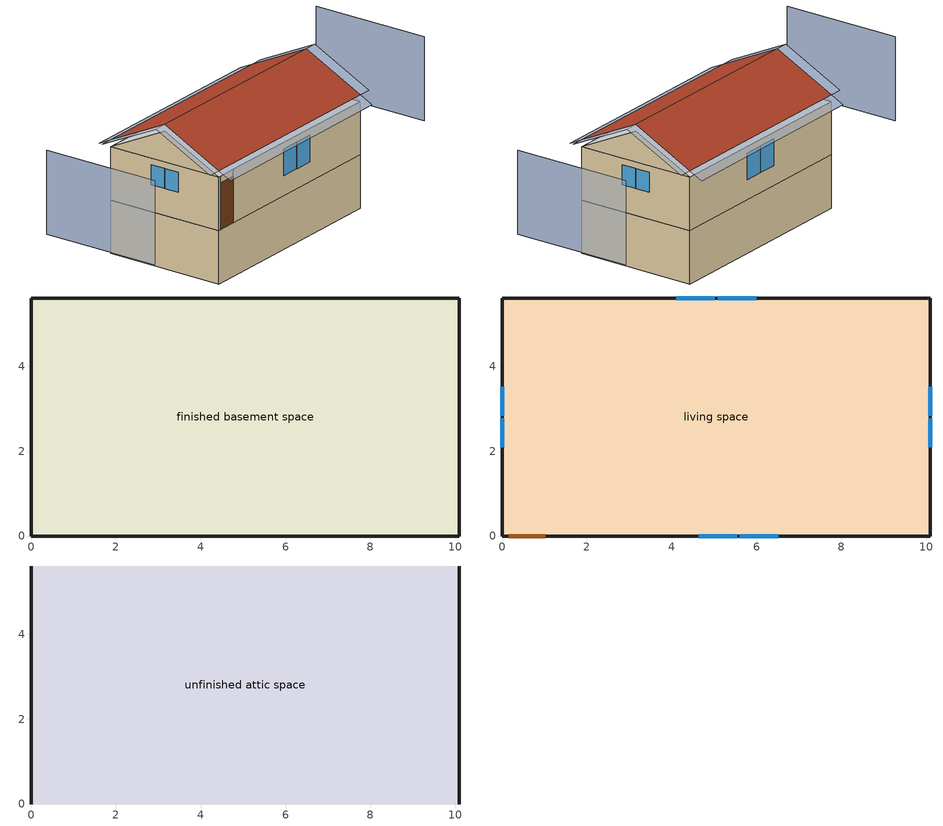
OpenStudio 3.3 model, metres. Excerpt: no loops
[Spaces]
finished basement space
 floor foundation (FloorFndGrndFinB): 0,0 0,5.61 10.1,5.61 10.1,0 z-2.44
 wall foundation (WallFndGrndFinB): 0,5.61 0,0 10.1,0 10.1,5.61 0,5.61 z-2.44:0
living space
 floor to finished basement space (FloorFinUninsFin): 0,0 0,5.61 10.1,5.61 10.1,0 z0
 wall outside (WallExtInsFin): 0,5.61 0,0 0.13,0 1.05,0 10.1,0 10.1,5.61 0,5.61 z0:2.44
 window (WindowConstruction): 4.63,0 5.54,0 / 5.6,0 6.52,0 / 5.99,5.61 5.08,5.61 / 5.02,5.61 4.11,5.61 z0.92:2.13; 0,3.52 0,2.84 / 0,2.78 0,2.1 / 10.1,2.1 10.1,2.78 / 10.1,2.84 10.1,3.52 z1.23:2.13
 door (Door): 0.15,0 1.02,0 z0:2.13
unfinished attic space
 floor to living space (FloorFinInsUnfinAttic): 0,5.61 10.1,5.61 10.1,0 0,0 z2.44
 wall outside (WallExtUninsUnfin): 0,2.81,3.84 0,5.61,2.44 0,0,2.44; 10.1,2.81,3.84 10.1,0,2.44 10.1,5.61,2.44
 roof outside (RoofUnfinInsExt): 10.1,2.81,4.15 0,2.81,4.15 0,0,2.74 10.1,0,2.74; 0,2.81,4.15 10.1,2.81,4.15 10.1,5.61,2.74 0,5.61,2.74
shading: -4.57,5.61 -4.57,0 / 14.67,0 14.67,5.61 z0:3.84; 10.1,2.1 10.1,2.78 / 0,2.78 0,2.1 / 10.1,2.84 10.1,3.52 / 0,3.52 0,2.84 z1.23:2.13; 4.63,0 5.54,0 / 5.02,5.61 4.11,5.61 / 5.6,0 6.52,0 / 5.99,5.61 5.08,5.61 z0.92:2.13; 10.71,0,2.74 10.71,2.81,4.15 10.1,2.81,4.15 10.1,0,2.74; -0.61,2.81,4.15 -0.61,0,2.74 0,0,2.74 0,2.81,4.15; 0,-0.61,2.44 10.1,-0.61,2.44 10.1,0,2.74 0,0,2.74; -0.61,5.61,2.74 -0.61,2.81,4.15 0,2.81,4.15 0,5.61,2.74; 10.71,2.81,4.15 10.71,5.61,2.74 10.1,5.61,2.74 10.1,2.81,4.15; 10.1,6.22,2.44 0,6.22,2.44 0,5.61,2.74 10.1,5.61,2.74
[Building]
Building 1: North Axis {deg}=90; Standards Number of Stories=2; Standards Number of Above Ground Stories=1; Standards Building Type=singlefamilydetached; Standards Number of Living Units=1
[Site]
Denver-Aurora-Buckley AFB: Latitude {deg}=39.72; Longitude {deg}=-104.75; Time Zone {hr}=-7; Elevation {m}=1726; Terrain=Suburbs
[ClimateZones]
Climate Zone Institution Name 1=Building America; Climate Zone Document Year 1=0; Climate Zone Value 1=Cold; Climate Zone Institution Name 2=ASHRAE; Climate Zone Document Name 2=ANSI/ASHRAE Standard 169; Climate Zone Document Year 2=2006; Climate Zone Institution Name 3=CEC; Climate Zone Document Name 3=California Climate Zone Descriptions; Climate Zone Document Year 3=1995
[Site:WaterMainsTemperature]
Calculation Method=Correlation; Annual Average Outdoor Air Temperature {C}=9.35845; Maximum Difference In Monthly Average Outdoor Air Temperatures {deltaC}=27.2474
[Site:GroundTemperature:Deep]
9.35845, 9.35845, 9.35845, 9.35845, 9.35845, 9.35845, 9.35845, 9.35845, 9.35845, 9.35845, 9.35845, 9.35845
[Material] Roughness=Rough
Name | Thickness {m} | Conductivity {W/m-K} | Density {kg/m3} | Specific Heat {J/kg-K} | Thermal Absorptance | Solar Absorptance | Visible Absorptance
Drywall 0.5 in. | 0.0127 | 0.160291 | 801 | 837.4 | 0.9 | 0.5 | 0.1
FloorUATrussandIns | 0.0889 | 0.0555643 | 50.7834 | 1165.1 | 0.9 | 0.5 | 0.9
FloorUAAdditionalCeilingIns | 0.266954 | 0.0531827 | 16.02 | 1046.75
Composition Shingles | 0.009525 | 0.162714 | 1121.4 | 1465.45 | 0.91 | 0.85 | 0.85
RoofSheathing | 0.01905 | 0.115458 | 512.64 | 1214.23 | 0.82 | 0.3 | 0.3
RoofUARoofIns | 0.18415 | 8.02397 | 37.0049 | 1207.88 | 0.91 | 0.85 | 0.91
WallCMU | 0.3048 | 0.692788 | 764.282 | 856.61 | 0.94936 | 0.83592 | 0.83592
WallFurring | 0.0254 | 0.136121 | 72.0382 | 1211.21 | 0.94936 | 0.83592 | 0.83592
Vinyl, Light | 0.009525 | 0.089435 | 177.822 | 1046.75 | 0.9 | 0.3 | 0.3
WallSheathing | 0.0127 | 0.115458 | 512.64 | 1214.23 | 0.82 | 0.3 | 0.3
WallStudAndCavity | 0.0889 | 0.393744 | 83.0341 | 1211.67 | 0.9 | 0.3 | 0.9
WallStudAndCavity 1 | 0.0889 | 0.397942 | 83.0341 | 1211.67 | 0.82 | 0.3 | 0.3
res furniture material finished basement space | 0.1524 | 0.115458 | 640.8 | 1214.23 | 0.9 | 0.6 | 0.1
Concrete 8.0 in. | 0.2032 | 1.803125 | 2242.8 | 837.4 | 0.9
Concrete 4.0 in. | 0.1016 | 1.803125 | 2242.8 | 837.4 | 0.9
FloorFinStudAndAirFloor | 0.1397 | 0.557395 | 67.691 | 1210.98 | 0.9 | 0.5 | 0.9
Wood Floor | 0.015875 | 0.115458 | 544.68 | 1214.23
Floor Covering | 0.0127 | 0.0433444 | 54.468 | 1339.84 | 0.9 | 0.9
DoorMaterial | 0.04445 | 0.0612267 | 512.64 | 1214.23 | 0.82 | 0.3 | 0.3
[Construction]
FloorFinInsUnfinAttic: Drywall 0.5 in., FloorUATrussandIns, FloorUAAdditionalCeilingIns
RoofUnfinInsExt: Composition Shingles, RoofSheathing, RoofUARoofIns
WallExtInsFin: WallCMU, WallFurring, Drywall 0.5 in.
WallExtUninsUnfin: Vinyl, Light, WallSheathing, WallStudAndCavity
WallIntFinUninsFin: WallStudAndCavity 1, Drywall 0.5 in.
res furniture construction finished basement space; res furniture construction living space: res furniture material finished basement space
WallFndGrndFinB: Concrete 8.0 in., Drywall 0.5 in.
FloorFndGrndFinB: Concrete 4.0 in.
FloorFinUninsFin: Drywall 0.5 in., FloorFinStudAndAirFloor, RoofSheathing, Wood Floor, Floor Covering
WindowConstruction: WindowMaterial
Door: DoorMaterial
[WindowMaterial:SimpleGlazingSystem]
WindowMaterial: U-Factor {W/m2-K}=4.76952; Solar Heat Gain Coefficient=0.63
[ThermalZone] Use Ideal Air Loads=No
Name | Thermostat
living zone | living zone temperature setpoint
unfinished attic zone
finished basement zone | finished basement zone temperature setpoint
[Sizing:Zone]
unfinished attic zone: Zone Cooling Design Supply Air Temperature Input Method=SupplyAirTemperature; Zone Cooling Design Supply Air Temperature {C}=14; Zone Cooling Design Supply Air Temperature Difference {deltaC}=11.11; Zone Heating Design Supply Air Temperature Input Method=SupplyAirTemperature; Zone Heating Design Supply Air Temperature {C}=40; Zone Heating Design Supply Air Temperature Difference {deltaC}=11.11; Zone Cooling Design Supply Air Humidity Ratio {kg-H2O/kg-air}=0.0085; Zone Heating Design Supply Air Humidity Ratio {kg-H2O/kg-air}=0.008; Cooling Design Air Flow Method=DesignDay; Heating Design Air Flow Method=DesignDay; Account for Dedicated Outdoor Air System=No; Dedicated Outdoor Air System Control Strategy=NeutralSupplyAir; Dedicated Outdoor Air Low Setpoint Temperature for Design {C}=autosize; Dedicated Outdoor Air High Setpoint Temperature for Design {C}=autosize
[Space]
Name | Space Type | Thermal Zone | Building Unit
living space | Space Type 1 | living zone | unit 1
unfinished attic space | Space Type 2 | unfinished attic zone
finished basement space | Space Type 3 | finished basement zone | unit 1
[SpaceType]
Name | Standards Space Type
Space Type 1 | living
Space Type 2 | unfinished attic
Space Type 3 | finished basement
[BuildingUnit]
unit 1: Building Unit Type=Residential
[External:File]
schedules.csv: File=schedules.csv
[People:Definition] Number of People Calculation Method=People; Number of People {people}=1; Fraction Radiant=0.319734; Sensible Heat Fraction=0.573; Carbon Dioxide Generation Rate {m3/s-W}=0; Enable ASHRAE 55 Comfort Warnings=No; Mean Radiant Temperature Calculation Type=ZoneAveraged
res occupants|living space; res occupants|finished basement space
[People] Number of People Schedule=occupants; Activity Level Schedule=res occupants activity schedule; Multiplier=1
Name | People Definition | Space or SpaceType
res occupants|living space | res occupants|living space | living space
res occupants|finished basement space | res occupants|finished basement space | finished basement space
[InternalMass:Definition] Design Level Calculation Method=SurfaceArea
Name | Construction | Surface Area {m2}
finished basement space Partition; living space Partition | WallIntFinUninsFin | 56.6709
res furniture mass finished basement space | res furniture construction finished basement space | 22.6683
res furniture mass living space | res furniture construction living space | 22.6683
[InternalMass] Multiplier=1
Name | Internal Mass Definition | Space or SpaceType
finished basement space Partition | finished basement space Partition | finished basement space
living space Partition | living space Partition | living space
res furniture mass finished basement space | res furniture mass finished basement space | finished basement space
res furniture mass living space | res furniture mass living space | living space
[Foundation:Kiva]
Foundation Kiva 1: Wall Height Above Grade {m}=0.2032; Wall Depth Below Slab {m}=0.2032
[Foundation:Kiva:Settings]
Soil Conductivity {W/m-K}=1.731; Soil Density {kg/m3}=1842.3; Soil Specific Heat {J/kg-K}=418.7; Ground Solar Absorptivity=0.9; Ground Thermal Absorptivity=0.9; Ground Surface Roughness {m}=0.03; Far-Field Width {m}=40; Deep-Ground Boundary Condition=ZeroFlux; Deep-Ground Depth {m}=40; Minimum Cell Dimension {m}=0.02; Maximum Cell Growth Coefficient=1.5; Simulation Timestep=Hourly
[SurfaceProperty:ExposedFoundationPerimeter]
Surface 12: Exposed Perimeter Calculation Method=TotalExposedPerimeter; Total Exposed Perimeter {m}=31.4218
[WaterUse:Equipment:Definition]
Name | Peak Flow Rate {m3/s} | Target Temperature Schedule
res shower | 5.17772e-05 | fixtures temperature schedule
res sink | 2.22994e-05 | fixtures temperature schedule
res bath | 0.000112091 | fixtures temperature schedule
res shower dist; res sink dist; res bath dist | 0 | fixtures temperature schedule
res cw | 5.02392e-06 | res cw temperature schedule
[WaterUse:Equipment] Space=living space
Name | Water Use Equipment Definition | Flow Rate Fraction Schedule
res shower | res shower | showers
res sink | res sink | sinks
res bath | res bath | baths
res shower dist | res shower dist | showers
res sink dist | res sink dist | sinks
res bath dist | res bath dist | baths
res cw | res cw | clothes_washer
[OtherEquipment:Definition] Design Level Calculation Method=EquipmentLevel
Name | Design Level {W} | Fraction Latent | Fraction Radiant | Fraction Lost
res shower | 1488.86 | 0.487118 | 0 | 0
res sink | 223.887 | 0.311976 | 0 | 0
res bath | 1652.98 | 0 | 0 | 0
res hot water distribution | 2679.14 | 0 | 0 | 0
res cd gas | 3408.62 | 0.05 | 0.06 | 0.85
res range gas | 1908.54 | 0.2 | 0.18 | 0.5
[OtherEquipment] Space or SpaceType=living space
Name | Other Equipment Definition | Schedule | Fuel Type
res shower | res shower | showers
res sink | res sink | sinks
res bath | res bath | baths
res hot water distribution | res hot water distribution | showers
res cd gas | res cd gas | clothes_dryer | NaturalGas
res range gas | res range gas | cooking_range | NaturalGas
[EnergyManagementSystem:Sensor]
Name | Output Variable or Output Meter Index Key | Output Variable or Output Meter
res_shower_vol | res shower | Water Use Equipment Hot Water Volume
res_shower_mixsp | fixtures temperature schedule | Schedule Value
res_nv_pb_s |  | Site Outdoor Air Barometric Pressure
res_af_vw_s |  | Site Wind Speed
res_nv_wt_s |  | Site Outdoor Air Humidity Ratio
res_nv_1_nva_s | res nv_1 avail schedule | Schedule Value
res_nv_1_sp_s | res nv_1 temp schedule | Schedule Value
res_ds_res_fur_gas_asys_fan_rtf_s | res fur gas htg supply fan | Fan Runtime Fraction
res_infil_1_range_sch_s | res mv_1 range exhaust schedule | Schedule Value
res_infil_1_bath_sch_s | res mv_1 bath exhaust schedule | Schedule Value
res_infil_1_dryer_sch_s | clothes_dryer_exhaust | Schedule Value
res_infil_1_wh_sch_s | Always On Discrete | Schedule Value
[EnergyManagementSystem:Program]
res_shower_sag: If res_shower_vol > 0; Set ShowerTime=SystemTimeStep; Else; Set ShowerTime=0; EndIf; If (res_shower_vol > 0) && (res_shower_mixsp > res_shower_tout); Set ShowerSag=SystemTimeStep; Set ShowerE=res_shower_vol*4141170*(res_shower_mixsp-res_shower_tout); Else; Set ShowerSag=0; Set ShowerE=0; EndIf
res_nv_1_program: Set Tdiff = res_af_1_tin_s-res_af_1_tt_s; Set dT = (@Abs Tdiff); Set pt = (@RhFnTdbWPb res_af_1_tt_s res_nv_wt_s res_nv_pb_s); Set NVA = 2730.7018720699707; Set Cs = 8.963020389461627e-05; Set Cw = 0.00012070110544924465; Set MNV = 0.7677011742719979; Set MHR = 0.0115; Set MRH = 0.7; Set temp1 = (res_nv_1_nva_s*NVA); Set SGNV = temp1*((((Cs*dT)+(Cw*(res_af_vw_s^2)))^0.5)/1000); If (res_nv_wt_s<MHR) && (pt<MRH) && (res_af_1_tin_s>res_nv_1_sp_s); Set temp2 = (res_af_1_tin_s-res_nv_1_sp_s); Set NVadj1 = temp2/(res_af_1_tin_s-res_af_1_tt_s); Set NVadj2 = (@Min NVadj1 1); Set NVadj3 = (@Max NVadj2 0); Set NVadj = SGNV*NVadj3; Set res_nv_1_flow_act = (@Min NVadj MNV); Else; Set res_nv_1_flow_act = 0; EndIf
res_infil_1_program: Set p_m = 0.14; Set p_s = 0.22; Set s_m = 270; Set s_s = 370; Set z_m = 9.99744; Set z_s = 2.4384; Set f_t = (((s_m/z_m)^p_m)*((z_s/s_s)^p_s)); Set Tdiff = res_af_1_tin_s-res_af_1_tt_s; Set dT = @Abs Tdiff; Set c = 0.1799; Set Cs = 0.072; Set Cw = 0.1489; Set n = 0.65; Set sft = (f_t*0.86); Set temp1 = ((c*Cw)*((sft*res_af_vw_s)^(2*n)))^2; Set Qn = (((c*Cs*(dT^n))^2)+temp1)^0.5; Set Tdiff = res_af_1_tin_s-res_af_1_tt_s; Set QWHV = res_infil_1_wh_sch_s*0.0; Set Qrange = res_infil_1_range_sch_s*0.0472; Set Qdryer = res_infil_1_dryer_sch_s*0.0472; Set Qbath = res_infil_1_bath_sch_s*0.0472; Set QductsOut = 0; Set QductsIn = 0; Set Qout = Qrange+Qbath+Qdryer+QductsOut; Set Qin = QWHV+QductsIn; Set faneff_wh = 1; Set res_infil_1_house_fan_act = (QWHV*300)/faneff_wh*0; Set faneff_sp = 0.4719474432000001; Set res_infil_1_range_fan_act = (Qrange*300)/faneff_sp; Set res_infil_1_bath_fan_act = (Qbath*300)/faneff_sp; Set Qfan = (@Max Qout Qin); If Qfan > 0; Set Qavg = ((Qout + Qin) / 2.0); If ((@Abs (Qout - Qavg)) / Qavg) <= 0.1; Set phi = 1; Else; Set phi = (Qn / (Qn + Qfan)); EndIf; Set Qinf_adj = phi * Qn; Else; Set Qinf_adj = Qn; EndIf; Set res_infil_1_flow_act = Qfan + Qinf_adj
[EnergyManagementSystem:ProgramCallingManager]
res shower sag: EndOfSystemTimestepAfterHVACReporting; res_shower_sag
res af_1 program calling manager: BeginTimestepBeforePredictor; res_infil_1_program; res_nv_1_program
[EnergyManagementSystem:OutputVariable] Type of Data in Variable=Summed; Update Frequency=SystemTimestep; EMS Program or Subroutine=res_shower_sag
Name | EMS Variable | Units
Unmet Shower Energy|unit 1 | ShowerE | J
Unmet Shower Time|unit 1 | ShowerSag | hr
Shower Draw Time|unit 1 | ShowerTime | hr
[ThermostatSetpoint:DualSetpoint] Heating Setpoint Temperature Schedule=res heating setpoint; Cooling Setpoint Temperature Schedule=res cooling setpoint
finished basement zone temperature setpoint; living zone temperature setpoint
[ElectricEquipment:Definition] Design Level Calculation Method=EquipmentLevel
Name | Design Level {W} | Fraction Latent | Fraction Radiant | Fraction Lost
res ceil fan | 16.8015 | 0 | 0.558 | 0
res refrig | 71.9878 | 0 | 0 | 0
res cw | 544.733 | 0 | 0.48 | 0.2
res cd electric | 256.563 | 0 | 0.6 | 0
res range electric | 183.298 | 0.3 | 0.24 | 0.3
res misc plug loads|living space; res misc plug loads|finished basement space | 183.581 | 0.021 | 0.558 | 0.049
res extra refrig | 64.7385 | 0 | 0 | 0
res infil_1 house fan; res infil_1 range fan; res infil_1 bath fan | 0 | 0 | 0 | 1
[ElectricEquipment]
Name | Electric Equipment Definition | Space or SpaceType | Schedule
res ceil fan | res ceil fan | living space | ceiling_fan
res refrig | res refrig | living space | res refrig schedule
res cw | res cw | living space | clothes_washer_power
res cd electric | res cd electric | living space | clothes_dryer
res range electric | res range electric | living space | cooking_range
res misc plug loads|living space | res misc plug loads|living space | living space | plug_loads
res misc plug loads|finished basement space | res misc plug loads|finished basement space | finished basement space | plug_loads
res extra refrig | res extra refrig | finished basement space | res extra refrig schedule
res infil_1 house fan | res infil_1 house fan | living space | Always On Discrete
res infil_1 range fan | res infil_1 range fan | living space | Always On Discrete
res infil_1 bath fan | res infil_1 bath fan | living space | Always On Discrete
[Lights:Definition] Design Level Calculation Method=LightingLevel; Lighting Level {W}=120.501; Fraction Radiant=0.6; Fraction Visible=0.2; Return Air Fraction=0
res lighting interior living space; res lighting interior finished basement space
[Lights] Schedule=lighting_interior; Fraction Replaceable=1
Name | Lights Definition | Space or SpaceType
res lighting interior living space | res lighting interior living space | living space
res lighting interior finished basement space | res lighting interior finished basement space | finished basement space
[Exterior:Lights:Definition]
res lighting exterior: Design Level {W}=9.84177
[Exterior:Lights]
res lighting exterior: Exterior Lights Definition=res lighting exterior; Schedule=lighting_exterior
[SpaceInfiltration:EffectiveLeakageArea]
res infil|unfinished attic space: Space or SpaceType=unfinished attic space; Schedule=Always On Discrete; Effective Air Leakage Area {cm2}=1887.14; Stack Coefficient=0.000118667; Wind Coefficient=6.24594e-05
[SpaceInfiltration:DesignFlowRate] Space or SpaceType=living space; Schedule=Always On Discrete; Design Flow Rate Calculation Method=Flow/Space; Design Flow Rate {m3/s}=0
res nv_1 flow; res infil_1 flow
[EnergyManagementSystem:Actuator]
Name | Actuated Component | Actuated Component Type | Actuated Component Control Type
res_nv_1_flow_act | res nv_1 flow | Zone Infiltration | Air Exchange Flow Rate
res_infil_1_house_fan_act | res infil_1 house fan | ElectricEquipment | Electricity Rate
res_infil_1_range_fan_act | res infil_1 range fan | ElectricEquipment | Electricity Rate
res_infil_1_bath_fan_act | res infil_1 bath fan | ElectricEquipment | Electricity Rate
res_infil_1_flow_act | res infil_1 flow | Zone Infiltration | Air Exchange Flow Rate
[Schedule:File] External File=schedules.csv; Rows to Skip at Top=1; Number of Hours of Data=8760; Minutes per Item=15
Name | Column Number
occupants | 1
showers | 14
sinks | 15
baths | 13
ceiling_fan | 16
clothes_washer | 9
clothes_washer_power | 10
clothes_dryer | 11
cooking_range | 6
lighting_interior | 2
lighting_exterior | 3
plug_loads | 17
clothes_dryer_exhaust | 12
[Schedule:Constant]
Name | Value
res occupants activity schedule | 112.539
fixtures temperature schedule | 43.3333
Always On Discrete | 1
res cw temperature schedule | 52.666
[Schedule:Ruleset]
Name | Default Day Schedule | Summer Design Day Schedule | Winter Design Day Schedule
res heating setpoint | Schedule Day 6 | res heating setpoint summer design | res heating setpoint winter design
res cooling setpoint | Schedule Day 7 | res cooling setpoint summer design | res cooling setpoint winter design
res refrig schedule | Schedule Day 8 | res refrig schedule summer design | res refrig schedule winter design
res extra refrig schedule | Schedule Day 13 | res extra refrig schedule summer design | res extra refrig schedule winter design
res nv_1 temp schedule | Schedule Day 14
res nv_1 avail schedule | Schedule Day 15
res mv_1 range exhaust schedule | Schedule Day 18 | res mv_1 range exhaust schedule summer design | res mv_1 range exhaust schedule winter design
res mv_1 bath exhaust schedule | Schedule Day 19 | res mv_1 bath exhaust schedule summer design | res mv_1 bath exhaust schedule winter design
[Schedule:Day]
Schedule Day 6; Schedule Day 7; Schedule Day 8; res refrig schedule winter design; Schedule Day 13; res extra refrig schedule winter design; Schedule Day 14; Schedule Day 15; Schedule Day 18; res mv_1 range exhaust schedule winter design; Schedule Day 19; res mv_1 bath exhaust schedule winter design: 24, 0, 0
res heating setpoint weekday1; res heating setpoint weekday2; res heating setpoint weekday3; res heating setpoint weekday4; res heating setpoint weekday5; res heating setpoint weekday6; res heating setpoint weekday7; res heating setpoint weekday8; res heating setpoint weekday9; res heating setpoint weekday10; res heating setpoint weekday11; res heating setpoint weekday12: 7, 0, 18.8889, 9, 0, 21.6667, 17, 0, 18.8889, 22, 0, 21.6667, 24, 0, 18.8889
res heating setpoint weekend1; res heating setpoint weekend2; res heating setpoint weekend3; res heating setpoint weekend4; res heating setpoint weekend5; res heating setpoint weekend6; res heating setpoint weekend7; res heating setpoint weekend8; res heating setpoint weekend9; res heating setpoint weekend10; res heating setpoint weekend11; res heating setpoint weekend12: 7, 0, 18.8889, 22, 0, 21.6667, 24, 0, 18.8889
res heating setpoint winter design; res cooling setpoint winter design: 24, 0, 21.1111
res heating setpoint summer design; res cooling setpoint summer design: 24, 0, 23.8889
res cooling setpoint weekday1; res cooling setpoint weekday2; res cooling setpoint weekday3; res cooling setpoint weekday4; res cooling setpoint weekday5; res cooling setpoint weekday10; res cooling setpoint weekday11; res cooling setpoint weekday12: 7, 0, 21.1111, 9, 0, 21.6667, 17, 0, 21.1111, 22, 0, 21.6667, 24, 0, 21.1111
res cooling setpoint weekend1; res cooling setpoint weekend2; res cooling setpoint weekend3; res cooling setpoint weekend4; res cooling setpoint weekend5; res cooling setpoint weekend10; res cooling setpoint weekend11; res cooling setpoint weekend12: 7, 0, 21.1111, 22, 0, 21.6667, 24, 0, 21.1111
res cooling setpoint weekday6; res cooling setpoint weekday7; res cooling setpoint weekday8; res cooling setpoint weekday9: 1, 0, 21.1111, 2, 0, 21.1111, 3, 0, 21.1111, 4, 0, 21.1111, 5, 0, 21.1111, 6, 0, 21.1111, 7, 0, 21.1111, 8, 0, 21.6667, 9, 0, 21.6667, 10, 0, 21.1111, 11, 0, 21.1111, 12, 0, 21.1111, 13, 0, 21.1111, 14, 0, 21.1111, 15, 0, 21.1111, 16, 0, 21.1111, 17, 0, 21.1111, 18, 0, 21.6667, 19, 0, 21.6667, 20, 0, 21.6667, 21, 0, 21.6667, 22, 0, 21.6667, 23, 0, 21.1111, 24, 0, 21.1111
res cooling setpoint weekend6; res cooling setpoint weekend7; res cooling setpoint weekend8; res cooling setpoint weekend9: 1, 0, 21.1111, 2, 0, 21.1111, 3, 0, 21.1111, 4, 0, 21.1111, 5, 0, 21.1111, 6, 0, 21.1111, 7, 0, 21.1111, 8, 0, 21.6667, 9, 0, 21.6667, 10, 0, 21.6667, 11, 0, 21.6667, 12, 0, 21.6667, 13, 0, 21.6667, 14, 0, 21.6667, 15, 0, 21.6667, 16, 0, 21.6667, 17, 0, 21.6667, 18, 0, 21.6667, 19, 0, 21.6667, 20, 0, 21.6667, 21, 0, 21.6667, 22, 0, 21.6667, 23, 0, 21.1111, 24, 0, 21.1111
res refrig schedule allday1; res refrig schedule allday12: 1, 0, 0.610949, 2, 0, 0.595675, 3, 0, 0.580401, 4, 0, 0.565128, 6, 0, 0.549854, 7, 0, 0.580401, 8, 0, 0.610949, 10, 0, 0.626223, 12, 0, 0.610949, 15, 0, 0.641496, 16, 0, 0.626223, 17, 0, 0.672044, 18, 0, 0.733139, 19, 0, 0.763686, 20, 0, 0.733139, 21, 0, 0.717865, 22, 0, 0.702591, 23, 0, 0.672044, 24, 0, 0.626223
res refrig schedule allday2: 1, 0, 0.609489, 2, 0, 0.594252, 3, 0, 0.579015, 4, 0, 0.563777, 6, 0, 0.54854, 7, 0, 0.579015, 8, 0, 0.609489, 10, 0, 0.624726, 12, 0, 0.609489, 15, 0, 0.639964, 16, 0, 0.624726, 17, 0, 0.670438, 18, 0, 0.731387, 19, 0, 0.761861, 20, 0, 0.731387, 21, 0, 0.71615, 22, 0, 0.700912, 23, 0, 0.670438, 24, 0, 0.624726
res refrig schedule allday3; res refrig schedule allday4; res refrig schedule allday5: 1, 0, 0.791241, 2, 0, 0.77146, 3, 0, 0.751679, 4, 0, 0.731898, 6, 0, 0.712117, 7, 0, 0.751679, 8, 0, 0.791241, 10, 0, 0.811022, 12, 0, 0.791241, 15, 0, 0.830803, 16, 0, 0.811022, 17, 0, 0.870365, 18, 0, 0.949489, 19, 0, 0.989051, 20, 0, 0.949489, 21, 0, 0.929708, 22, 0, 0.909927, 23, 0, 0.870365, 24, 0, 0.811022
res refrig schedule allday6; res refrig schedule allday7; res refrig schedule allday8; res refrig schedule allday9: 1, 0, 0.8, 2, 0, 0.78, 3, 0, 0.76, 4, 0, 0.74, 6, 0, 0.72, 7, 0, 0.76, 8, 0, 0.8, 10, 0, 0.82, 12, 0, 0.8, 15, 0, 0.84, 16, 0, 0.82, 17, 0, 0.88, 18, 0, 0.96, 19, 0, 1, 20, 0, 0.96, 21, 0, 0.94, 22, 0, 0.92, 23, 0, 0.88, 24, 0, 0.82
res refrig schedule allday10: 1, 0, 0.679562, 2, 0, 0.662573, 3, 0, 0.645584, 4, 0, 0.628595, 6, 0, 0.611606, 7, 0, 0.645584, 8, 0, 0.679562, 10, 0, 0.696551, 12, 0, 0.679562, 15, 0, 0.71354, 16, 0, 0.696551, 17, 0, 0.747518, 18, 0, 0.815474, 19, 0, 0.849453, 20, 0, 0.815474, 21, 0, 0.798485, 22, 0, 0.781496, 23, 0, 0.747518, 24, 0, 0.696551
res refrig schedule allday11: 1, 0, 0.675182, 2, 0, 0.658303, 3, 0, 0.641423, 4, 0, 0.624544, 6, 0, 0.607664, 7, 0, 0.641423, 8, 0, 0.675182, 10, 0, 0.692062, 12, 0, 0.675182, 15, 0, 0.708942, 16, 0, 0.692062, 17, 0, 0.742701, 18, 0, 0.810219, 19, 0, 0.843978, 20, 0, 0.810219, 21, 0, 0.793339, 22, 0, 0.77646, 23, 0, 0.742701, 24, 0, 0.692062
res refrig schedule summer design; res extra refrig schedule summer design; res mv_1 range exhaust schedule summer design; res mv_1 bath exhaust schedule summer design: 24, 0, 1
res extra refrig schedule allday1: 1, 0, 0.610949, 2, 0, 0.595675, 3, 0, 0.580401, 4, 0, 0.565128, 6, 0, 0.549854, 7, 0, 0.580401, 8, 0, 0.610949, 10, 0, 0.626223, 12, 0, 0.610949, 15, 0, 0.641496, 16, 0, 0.626223, 17, 0, 0.672044, 18, 0, 0.733139, 19, 0, 0.763686, 20, 0, 0.733139, 21, 0, 0.717865, 22, 0, 0.702591, 23, 0, 0.672044, 24, 0, 0.702591
res extra refrig schedule allday2: 1, 0, 0.609489, 2, 0, 0.594252, 3, 0, 0.579015, 4, 0, 0.563777, 6, 0, 0.54854, 7, 0, 0.579015, 8, 0, 0.609489, 10, 0, 0.624726, 12, 0, 0.609489, 15, 0, 0.639964, 16, 0, 0.624726, 17, 0, 0.670438, 18, 0, 0.731387, 19, 0, 0.761861, 20, 0, 0.731387, 21, 0, 0.71615, 22, 0, 0.700912, 23, 0, 0.670438, 24, 0, 0.700912
res extra refrig schedule allday3; res extra refrig schedule allday4; res extra refrig schedule allday5: 1, 0, 0.791241, 2, 0, 0.77146, 3, 0, 0.751679, 4, 0, 0.731898, 6, 0, 0.712117, 7, 0, 0.751679, 8, 0, 0.791241, 10, 0, 0.811022, 12, 0, 0.791241, 15, 0, 0.830803, 16, 0, 0.811022, 17, 0, 0.870365, 18, 0, 0.949489, 19, 0, 0.989051, 20, 0, 0.949489, 21, 0, 0.929708, 22, 0, 0.909927, 23, 0, 0.870365, 24, 0, 0.909927
res extra refrig schedule allday6; res extra refrig schedule allday7; res extra refrig schedule allday8; res extra refrig schedule allday9: 1, 0, 0.8, 2, 0, 0.78, 3, 0, 0.76, 4, 0, 0.74, 6, 0, 0.72, 7, 0, 0.76, 8, 0, 0.8, 10, 0, 0.82, 12, 0, 0.8, 15, 0, 0.84, 16, 0, 0.82, 17, 0, 0.88, 18, 0, 0.96, 19, 0, 1, 20, 0, 0.96, 21, 0, 0.94, 22, 0, 0.92, 23, 0, 0.88, 24, 0, 0.92
res extra refrig schedule allday10: 1, 0, 0.679562, 2, 0, 0.662573, 3, 0, 0.645584, 4, 0, 0.628595, 6, 0, 0.611606, 7, 0, 0.645584, 8, 0, 0.679562, 10, 0, 0.696551, 12, 0, 0.679562, 15, 0, 0.71354, 16, 0, 0.696551, 17, 0, 0.747518, 18, 0, 0.815474, 19, 0, 0.849453, 20, 0, 0.815474, 21, 0, 0.798485, 22, 0, 0.781496, 23, 0, 0.747518, 24, 0, 0.781496
res extra refrig schedule allday11: 1, 0, 0.675182, 2, 0, 0.658303, 3, 0, 0.641423, 4, 0, 0.624544, 6, 0, 0.607664, 7, 0, 0.641423, 8, 0, 0.675182, 10, 0, 0.692062, 12, 0, 0.675182, 15, 0, 0.708942, 16, 0, 0.692062, 17, 0, 0.742701, 18, 0, 0.810219, 19, 0, 0.843978, 20, 0, 0.810219, 21, 0, 0.793339, 22, 0, 0.77646, 23, 0, 0.742701, 24, 0, 0.77646
res extra refrig schedule allday12: 1, 0, 0.614599, 2, 0, 0.599234, 3, 0, 0.583869, 4, 0, 0.568504, 6, 0, 0.553139, 7, 0, 0.583869, 8, 0, 0.614599, 10, 0, 0.629964, 12, 0, 0.614599, 15, 0, 0.645328, 16, 0, 0.629964, 17, 0, 0.676058, 18, 0, 0.737518, 19, 0, 0.768248, 20, 0, 0.737518, 21, 0, 0.722153, 22, 0, 0.706788, 23, 0, 0.676058, 24, 0, 0.706788
res nv_1 temp schedule weekday1; res nv_1 temp schedule weekday2; res nv_1 temp schedule weekday3; res nv_1 temp schedule weekday4; res nv_1 temp schedule weekday10; res nv_1 temp schedule weekday11; res nv_1 temp schedule weekday12: 7, 0, 20.5556, 9, 0, 21.1111, 17, 0, 20.5556, 22, 0, 21.1111, 24, 0, 20.5556
res nv_1 temp schedule weekend1; res nv_1 temp schedule weekend2; res nv_1 temp schedule weekend3; res nv_1 temp schedule weekend4; res nv_1 temp schedule weekend10; res nv_1 temp schedule weekend11; res nv_1 temp schedule weekend12: 7, 0, 20.5556, 22, 0, 21.1111, 24, 0, 20.5556
res nv_1 temp schedule allday5; res nv_1 temp schedule allday6; res nv_1 temp schedule allday9: 24, 0, 22.2222
res nv_1 temp schedule weekday7; res nv_1 temp schedule weekday8: 7, 0, 19.4444, 9, 0, 22.2222, 17, 0, 19.4444, 22, 0, 22.2222, 24, 0, 19.4444
res nv_1 temp schedule weekend7; res nv_1 temp schedule weekend8: 7, 0, 19.4444, 22, 0, 22.2222, 24, 0, 19.4444
res nv_1 availability schedule allday1 on; res nv_1 availability schedule allday1 on 1; res nv_1 availability schedule allday1 on 2; res nv_1 availability schedule allday1 on 3; res nv_1 availability schedule allday1 on 4; res nv_1 availability schedule allday1 on 5; res nv_1 availability schedule allday1 on 6; res nv_1 availability schedule allday1 on 7; res nv_1 availability schedule allday1 on 8; res nv_1 availability schedule allday1 on 9; res nv_1 availability schedule allday1 on 10; res nv_1 availability schedule allday1 on 11: 1, 0, 1, 2, 0, 1, 3, 0, 1, 4, 0, 1, 5, 0, 1, 6, 0, 1, 7, 0, 1, 8, 0, 1, 9, 0, 1, 10, 0, 1, 11, 0, 1, 12, 0, 1, 13, 0, 1, 14, 0, 1, 15, 0, 1, 16, 0, 1, 17, 0, 1, 18, 0, 1, 19, 0, 1, 20, 0, 1, 21, 0, 1, 22, 0, 1, 23, 0, 1, 24, 0, 1
res mv_1 range exhaust schedule allday1; res mv_1 range exhaust schedule allday2; res mv_1 range exhaust schedule allday3; res mv_1 range exhaust schedule allday4; res mv_1 range exhaust schedule allday5; res mv_1 range exhaust schedule allday6; res mv_1 range exhaust schedule allday7; res mv_1 range exhaust schedule allday8; res mv_1 range exhaust schedule allday9; res mv_1 range exhaust schedule allday10; res mv_1 range exhaust schedule allday11; res mv_1 range exhaust schedule allday12: 16, 0, 0, 17, 0, 1, 24, 0, 0
res mv_1 bath exhaust schedule allday1; res mv_1 bath exhaust schedule allday2; res mv_1 bath exhaust schedule allday3; res mv_1 bath exhaust schedule allday4; res mv_1 bath exhaust schedule allday5; res mv_1 bath exhaust schedule allday6; res mv_1 bath exhaust schedule allday7; res mv_1 bath exhaust schedule allday8; res mv_1 bath exhaust schedule allday9; res mv_1 bath exhaust schedule allday10; res mv_1 bath exhaust schedule allday11; res mv_1 bath exhaust schedule allday12: 20, 0, 0, 21, 0, 1, 24, 0, 0
[Schedule:Rule] Date Specification Type=DateRange; Start Day=1
Name | Schedule Ruleset | Rule Order | Day Schedule | Apply Monday | Apply Tuesday | Apply Wednesday | Apply Thursday | Apply Friday | Start Month | End Month | End Day | Apply Sunday | Apply Saturday
res heating setpoint weekday rule1 | res heating setpoint | 23 | res heating setpoint weekday1 | Yes | Yes | Yes | Yes | Yes | 1 | 1 | 31
res heating setpoint weekend rule1 | res heating setpoint | 22 | res heating setpoint weekend1 |  |  |  |  |  | 1 | 1 | 31 | Yes | Yes
res heating setpoint weekday rule2 | res heating setpoint | 21 | res heating setpoint weekday2 | Yes | Yes | Yes | Yes | Yes | 2 | 2 | 28
res heating setpoint weekend rule2 | res heating setpoint | 20 | res heating setpoint weekend2 |  |  |  |  |  | 2 | 2 | 28 | Yes | Yes
res heating setpoint weekday rule3 | res heating setpoint | 19 | res heating setpoint weekday3 | Yes | Yes | Yes | Yes | Yes | 3 | 3 | 31
res heating setpoint weekend rule3 | res heating setpoint | 18 | res heating setpoint weekend3 |  |  |  |  |  | 3 | 3 | 31 | Yes | Yes
res heating setpoint weekday rule4 | res heating setpoint | 17 | res heating setpoint weekday4 | Yes | Yes | Yes | Yes | Yes | 4 | 4 | 30
res heating setpoint weekend rule4 | res heating setpoint | 16 | res heating setpoint weekend4 |  |  |  |  |  | 4 | 4 | 30 | Yes | Yes
res heating setpoint weekday rule5 | res heating setpoint | 15 | res heating setpoint weekday5 | Yes | Yes | Yes | Yes | Yes | 5 | 5 | 31
res heating setpoint weekend rule5 | res heating setpoint | 14 | res heating setpoint weekend5 |  |  |  |  |  | 5 | 5 | 31 | Yes | Yes
res heating setpoint weekday rule6 | res heating setpoint | 13 | res heating setpoint weekday6 | Yes | Yes | Yes | Yes | Yes | 6 | 6 | 30
res heating setpoint weekend rule6 | res heating setpoint | 12 | res heating setpoint weekend6 |  |  |  |  |  | 6 | 6 | 30 | Yes | Yes
res heating setpoint weekday rule7 | res heating setpoint | 11 | res heating setpoint weekday7 | Yes | Yes | Yes | Yes | Yes | 7 | 7 | 31
res heating setpoint weekend rule7 | res heating setpoint | 10 | res heating setpoint weekend7 |  |  |  |  |  | 7 | 7 | 31 | Yes | Yes
res heating setpoint weekday rule8 | res heating setpoint | 9 | res heating setpoint weekday8 | Yes | Yes | Yes | Yes | Yes | 8 | 8 | 31
res heating setpoint weekend rule8 | res heating setpoint | 8 | res heating setpoint weekend8 |  |  |  |  |  | 8 | 8 | 31 | Yes | Yes
res heating setpoint weekday rule9 | res heating setpoint | 7 | res heating setpoint weekday9 | Yes | Yes | Yes | Yes | Yes | 9 | 9 | 30
res heating setpoint weekend rule9 | res heating setpoint | 6 | res heating setpoint weekend9 |  |  |  |  |  | 9 | 9 | 30 | Yes | Yes
res heating setpoint weekday rule10 | res heating setpoint | 5 | res heating setpoint weekday10 | Yes | Yes | Yes | Yes | Yes | 10 | 10 | 31
res heating setpoint weekend rule10 | res heating setpoint | 4 | res heating setpoint weekend10 |  |  |  |  |  | 10 | 10 | 31 | Yes | Yes
res heating setpoint weekday rule11 | res heating setpoint | 3 | res heating setpoint weekday11 | Yes | Yes | Yes | Yes | Yes | 11 | 11 | 30
res heating setpoint weekend rule11 | res heating setpoint | 2 | res heating setpoint weekend11 |  |  |  |  |  | 11 | 11 | 30 | Yes | Yes
res heating setpoint weekday rule12 | res heating setpoint | 1 | res heating setpoint weekday12 | Yes | Yes | Yes | Yes | Yes | 12 | 12 | 31
res heating setpoint weekend rule12 | res heating setpoint | 0 | res heating setpoint weekend12 |  |  |  |  |  | 12 | 12 | 31 | Yes | Yes
res cooling setpoint weekday rule1 | res cooling setpoint | 23 | res cooling setpoint weekday1 | Yes | Yes | Yes | Yes | Yes | 1 | 1 | 31
res cooling setpoint weekend rule1 | res cooling setpoint | 22 | res cooling setpoint weekend1 |  |  |  |  |  | 1 | 1 | 31 | Yes | Yes
res cooling setpoint weekday rule2 | res cooling setpoint | 21 | res cooling setpoint weekday2 | Yes | Yes | Yes | Yes | Yes | 2 | 2 | 28
res cooling setpoint weekend rule2 | res cooling setpoint | 20 | res cooling setpoint weekend2 |  |  |  |  |  | 2 | 2 | 28 | Yes | Yes
res cooling setpoint weekday rule3 | res cooling setpoint | 19 | res cooling setpoint weekday3 | Yes | Yes | Yes | Yes | Yes | 3 | 3 | 31
res cooling setpoint weekend rule3 | res cooling setpoint | 18 | res cooling setpoint weekend3 |  |  |  |  |  | 3 | 3 | 31 | Yes | Yes
res cooling setpoint weekday rule4 | res cooling setpoint | 17 | res cooling setpoint weekday4 | Yes | Yes | Yes | Yes | Yes | 4 | 4 | 30
res cooling setpoint weekend rule4 | res cooling setpoint | 16 | res cooling setpoint weekend4 |  |  |  |  |  | 4 | 4 | 30 | Yes | Yes
res cooling setpoint weekday rule5 | res cooling setpoint | 15 | res cooling setpoint weekday5 | Yes | Yes | Yes | Yes | Yes | 5 | 5 | 31
res cooling setpoint weekend rule5 | res cooling setpoint | 14 | res cooling setpoint weekend5 |  |  |  |  |  | 5 | 5 | 31 | Yes | Yes
res cooling setpoint weekday rule6 | res cooling setpoint | 13 | res cooling setpoint weekday6 | Yes | Yes | Yes | Yes | Yes | 6 | 6 | 30
res cooling setpoint weekend rule6 | res cooling setpoint | 12 | res cooling setpoint weekend6 |  |  |  |  |  | 6 | 6 | 30 | Yes | Yes
res cooling setpoint weekday rule7 | res cooling setpoint | 11 | res cooling setpoint weekday7 | Yes | Yes | Yes | Yes | Yes | 7 | 7 | 31
res cooling setpoint weekend rule7 | res cooling setpoint | 10 | res cooling setpoint weekend7 |  |  |  |  |  | 7 | 7 | 31 | Yes | Yes
res cooling setpoint weekday rule8 | res cooling setpoint | 9 | res cooling setpoint weekday8 | Yes | Yes | Yes | Yes | Yes | 8 | 8 | 31
res cooling setpoint weekend rule8 | res cooling setpoint | 8 | res cooling setpoint weekend8 |  |  |  |  |  | 8 | 8 | 31 | Yes | Yes
res cooling setpoint weekday rule9 | res cooling setpoint | 7 | res cooling setpoint weekday9 | Yes | Yes | Yes | Yes | Yes | 9 | 9 | 30
res cooling setpoint weekend rule9 | res cooling setpoint | 6 | res cooling setpoint weekend9 |  |  |  |  |  | 9 | 9 | 30 | Yes | Yes
res cooling setpoint weekday rule10 | res cooling setpoint | 5 | res cooling setpoint weekday10 | Yes | Yes | Yes | Yes | Yes | 10 | 10 | 31
res cooling setpoint weekend rule10 | res cooling setpoint | 4 | res cooling setpoint weekend10 |  |  |  |  |  | 10 | 10 | 31 | Yes | Yes
res cooling setpoint weekday rule11 | res cooling setpoint | 3 | res cooling setpoint weekday11 | Yes | Yes | Yes | Yes | Yes | 11 | 11 | 30
res cooling setpoint weekend rule11 | res cooling setpoint | 2 | res cooling setpoint weekend11 |  |  |  |  |  | 11 | 11 | 30 | Yes | Yes
res cooling setpoint weekday rule12 | res cooling setpoint | 1 | res cooling setpoint weekday12 | Yes | Yes | Yes | Yes | Yes | 12 | 12 | 31
res cooling setpoint weekend rule12 | res cooling setpoint | 0 | res cooling setpoint weekend12 |  |  |  |  |  | 12 | 12 | 31 | Yes | Yes
res refrig schedule allday rule1 | res refrig schedule | 11 | res refrig schedule allday1 | Yes | Yes | Yes | Yes | Yes | 1 | 1 | 31 | Yes | Yes
res refrig schedule allday rule2 | res refrig schedule | 10 | res refrig schedule allday2 | Yes | Yes | Yes | Yes | Yes | 2 | 2 | 28 | Yes | Yes
res refrig schedule allday rule3 | res refrig schedule | 9 | res refrig schedule allday3 | Yes | Yes | Yes | Yes | Yes | 3 | 3 | 31 | Yes | Yes
res refrig schedule allday rule4 | res refrig schedule | 8 | res refrig schedule allday4 | Yes | Yes | Yes | Yes | Yes | 4 | 4 | 30 | Yes | Yes
res refrig schedule allday rule5 | res refrig schedule | 7 | res refrig schedule allday5 | Yes | Yes | Yes | Yes | Yes | 5 | 5 | 31 | Yes | Yes
res refrig schedule allday rule6 | res refrig schedule | 6 | res refrig schedule allday6 | Yes | Yes | Yes | Yes | Yes | 6 | 6 | 30 | Yes | Yes
res refrig schedule allday rule7 | res refrig schedule | 5 | res refrig schedule allday7 | Yes | Yes | Yes | Yes | Yes | 7 | 7 | 31 | Yes | Yes
res refrig schedule allday rule8 | res refrig schedule | 4 | res refrig schedule allday8 | Yes | Yes | Yes | Yes | Yes | 8 | 8 | 31 | Yes | Yes
res refrig schedule allday rule9 | res refrig schedule | 3 | res refrig schedule allday9 | Yes | Yes | Yes | Yes | Yes | 9 | 9 | 30 | Yes | Yes
res refrig schedule allday rule10 | res refrig schedule | 2 | res refrig schedule allday10 | Yes | Yes | Yes | Yes | Yes | 10 | 10 | 31 | Yes | Yes
res refrig schedule allday rule11 | res refrig schedule | 1 | res refrig schedule allday11 | Yes | Yes | Yes | Yes | Yes | 11 | 11 | 30 | Yes | Yes
res refrig schedule allday rule12 | res refrig schedule | 0 | res refrig schedule allday12 | Yes | Yes | Yes | Yes | Yes | 12 | 12 | 31 | Yes | Yes
res extra refrig schedule allday rule1 | res extra refrig schedule | 11 | res extra refrig schedule allday1 | Yes | Yes | Yes | Yes | Yes | 1 | 1 | 31 | Yes | Yes
res extra refrig schedule allday rule2 | res extra refrig schedule | 10 | res extra refrig schedule allday2 | Yes | Yes | Yes | Yes | Yes | 2 | 2 | 28 | Yes | Yes
res extra refrig schedule allday rule3 | res extra refrig schedule | 9 | res extra refrig schedule allday3 | Yes | Yes | Yes | Yes | Yes | 3 | 3 | 31 | Yes | Yes
res extra refrig schedule allday rule4 | res extra refrig schedule | 8 | res extra refrig schedule allday4 | Yes | Yes | Yes | Yes | Yes | 4 | 4 | 30 | Yes | Yes
res extra refrig schedule allday rule5 | res extra refrig schedule | 7 | res extra refrig schedule allday5 | Yes | Yes | Yes | Yes | Yes | 5 | 5 | 31 | Yes | Yes
res extra refrig schedule allday rule6 | res extra refrig schedule | 6 | res extra refrig schedule allday6 | Yes | Yes | Yes | Yes | Yes | 6 | 6 | 30 | Yes | Yes
res extra refrig schedule allday rule7 | res extra refrig schedule | 5 | res extra refrig schedule allday7 | Yes | Yes | Yes | Yes | Yes | 7 | 7 | 31 | Yes | Yes
res extra refrig schedule allday rule8 | res extra refrig schedule | 4 | res extra refrig schedule allday8 | Yes | Yes | Yes | Yes | Yes | 8 | 8 | 31 | Yes | Yes
res extra refrig schedule allday rule9 | res extra refrig schedule | 3 | res extra refrig schedule allday9 | Yes | Yes | Yes | Yes | Yes | 9 | 9 | 30 | Yes | Yes
res extra refrig schedule allday rule10 | res extra refrig schedule | 2 | res extra refrig schedule allday10 | Yes | Yes | Yes | Yes | Yes | 10 | 10 | 31 | Yes | Yes
res extra refrig schedule allday rule11 | res extra refrig schedule | 1 | res extra refrig schedule allday11 | Yes | Yes | Yes | Yes | Yes | 11 | 11 | 30 | Yes | Yes
res extra refrig schedule allday rule12 | res extra refrig schedule | 0 | res extra refrig schedule allday12 | Yes | Yes | Yes | Yes | Yes | 12 | 12 | 31 | Yes | Yes
res nv_1 temp schedule weekday rule1 | res nv_1 temp schedule | 20 | res nv_1 temp schedule weekday1 | Yes | Yes | Yes | Yes | Yes | 1 | 1 | 31
res nv_1 temp schedule weekend rule1 | res nv_1 temp schedule | 19 | res nv_1 temp schedule weekend1 |  |  |  |  |  | 1 | 1 | 31 | Yes | Yes
res nv_1 temp schedule weekday rule2 | res nv_1 temp schedule | 18 | res nv_1 temp schedule weekday2 | Yes | Yes | Yes | Yes | Yes | 2 | 2 | 28
res nv_1 temp schedule weekend rule2 | res nv_1 temp schedule | 17 | res nv_1 temp schedule weekend2 |  |  |  |  |  | 2 | 2 | 28 | Yes | Yes
res nv_1 temp schedule weekday rule3 | res nv_1 temp schedule | 16 | res nv_1 temp schedule weekday3 | Yes | Yes | Yes | Yes | Yes | 3 | 3 | 31
res nv_1 temp schedule weekend rule3 | res nv_1 temp schedule | 15 | res nv_1 temp schedule weekend3 |  |  |  |  |  | 3 | 3 | 31 | Yes | Yes
res nv_1 temp schedule weekday rule4 | res nv_1 temp schedule | 14 | res nv_1 temp schedule weekday4 | Yes | Yes | Yes | Yes | Yes | 4 | 4 | 30
res nv_1 temp schedule weekend rule4 | res nv_1 temp schedule | 13 | res nv_1 temp schedule weekend4 |  |  |  |  |  | 4 | 4 | 30 | Yes | Yes
res nv_1 temp schedule allday rule5 | res nv_1 temp schedule | 12 | res nv_1 temp schedule allday5 | Yes | Yes | Yes | Yes | Yes | 5 | 5 | 31 | Yes | Yes
res nv_1 temp schedule allday rule6 | res nv_1 temp schedule | 11 | res nv_1 temp schedule allday6 | Yes | Yes | Yes | Yes | Yes | 6 | 6 | 30 | Yes | Yes
res nv_1 temp schedule weekday rule7 | res nv_1 temp schedule | 10 | res nv_1 temp schedule weekday7 | Yes | Yes | Yes | Yes | Yes | 7 | 7 | 31
res nv_1 temp schedule weekend rule7 | res nv_1 temp schedule | 9 | res nv_1 temp schedule weekend7 |  |  |  |  |  | 7 | 7 | 31 | Yes | Yes
res nv_1 temp schedule weekday rule8 | res nv_1 temp schedule | 8 | res nv_1 temp schedule weekday8 | Yes | Yes | Yes | Yes | Yes | 8 | 8 | 31
res nv_1 temp schedule weekend rule8 | res nv_1 temp schedule | 7 | res nv_1 temp schedule weekend8 |  |  |  |  |  | 8 | 8 | 31 | Yes | Yes
res nv_1 temp schedule allday rule9 | res nv_1 temp schedule | 6 | res nv_1 temp schedule allday9 | Yes | Yes | Yes | Yes | Yes | 9 | 9 | 30 | Yes | Yes
res nv_1 temp schedule weekday rule10 | res nv_1 temp schedule | 5 | res nv_1 temp schedule weekday10 | Yes | Yes | Yes | Yes | Yes | 10 | 10 | 31
res nv_1 temp schedule weekend rule10 | res nv_1 temp schedule | 4 | res nv_1 temp schedule weekend10 |  |  |  |  |  | 10 | 10 | 31 | Yes | Yes
res nv_1 temp schedule weekday rule11 | res nv_1 temp schedule | 3 | res nv_1 temp schedule weekday11 | Yes | Yes | Yes | Yes | Yes | 11 | 11 | 30
res nv_1 temp schedule weekend rule11 | res nv_1 temp schedule | 2 | res nv_1 temp schedule weekend11 |  |  |  |  |  | 11 | 11 | 30 | Yes | Yes
res nv_1 temp schedule weekday rule12 | res nv_1 temp schedule | 1 | res nv_1 temp schedule weekday12 | Yes | Yes | Yes | Yes | Yes | 12 | 12 | 31
res nv_1 temp schedule weekend rule12 | res nv_1 temp schedule | 0 | res nv_1 temp schedule weekend12 |  |  |  |  |  | 12 | 12 | 31 | Yes | Yes
res nv_1 availability schedule allday ruleset1 on | res nv_1 avail schedule | 11 | res nv_1 availability schedule allday1 on | Yes |  | Yes |  | Yes | 1 | 1 | 31
res nv_1 availability schedule allday ruleset2 on | res nv_1 avail schedule | 10 | res nv_1 availability schedule allday1 on 1 | Yes |  | Yes |  | Yes | 2 | 2 | 28
res nv_1 availability schedule allday ruleset3 on | res nv_1 avail schedule | 9 | res nv_1 availability schedule allday1 on 2 | Yes |  | Yes |  | Yes | 3 | 3 | 31
res nv_1 availability schedule allday ruleset4 on | res nv_1 avail schedule | 8 | res nv_1 availability schedule allday1 on 3 | Yes |  | Yes |  | Yes | 4 | 4 | 30
res nv_1 availability schedule allday ruleset5 on | res nv_1 avail schedule | 7 | res nv_1 availability schedule allday1 on 4 | Yes |  | Yes |  | Yes | 5 | 5 | 31
res nv_1 availability schedule allday ruleset6 on | res nv_1 avail schedule | 6 | res nv_1 availability schedule allday1 on 5 | Yes |  | Yes |  | Yes | 6 | 6 | 30
res nv_1 availability schedule allday ruleset7 on | res nv_1 avail schedule | 5 | res nv_1 availability schedule allday1 on 6 | Yes |  | Yes |  | Yes | 7 | 7 | 31
res nv_1 availability schedule allday ruleset8 on | res nv_1 avail schedule | 4 | res nv_1 availability schedule allday1 on 7 | Yes |  | Yes |  | Yes | 8 | 8 | 31
res nv_1 availability schedule allday ruleset9 on | res nv_1 avail schedule | 3 | res nv_1 availability schedule allday1 on 8 | Yes |  | Yes |  | Yes | 9 | 9 | 30
res nv_1 availability schedule allday ruleset10 on | res nv_1 avail schedule | 2 | res nv_1 availability schedule allday1 on 9 | Yes |  | Yes |  | Yes | 10 | 10 | 31
res nv_1 availability schedule allday ruleset11 on | res nv_1 avail schedule | 1 | res nv_1 availability schedule allday1 on 10 | Yes |  | Yes |  | Yes | 11 | 11 | 30
res nv_1 availability schedule allday ruleset12 on | res nv_1 avail schedule | 0 | res nv_1 availability schedule allday1 on 11 | Yes |  | Yes |  | Yes | 12 | 12 | 31
res mv_1 range exhaust schedule allday rule1 | res mv_1 range exhaust schedule | 11 | res mv_1 range exhaust schedule allday1 | Yes | Yes | Yes | Yes | Yes | 1 | 1 | 31 | Yes | Yes
res mv_1 range exhaust schedule allday rule2 | res mv_1 range exhaust schedule | 10 | res mv_1 range exhaust schedule allday2 | Yes | Yes | Yes | Yes | Yes | 2 | 2 | 28 | Yes | Yes
res mv_1 range exhaust schedule allday rule3 | res mv_1 range exhaust schedule | 9 | res mv_1 range exhaust schedule allday3 | Yes | Yes | Yes | Yes | Yes | 3 | 3 | 31 | Yes | Yes
res mv_1 range exhaust schedule allday rule4 | res mv_1 range exhaust schedule | 8 | res mv_1 range exhaust schedule allday4 | Yes | Yes | Yes | Yes | Yes | 4 | 4 | 30 | Yes | Yes
res mv_1 range exhaust schedule allday rule5 | res mv_1 range exhaust schedule | 7 | res mv_1 range exhaust schedule allday5 | Yes | Yes | Yes | Yes | Yes | 5 | 5 | 31 | Yes | Yes
res mv_1 range exhaust schedule allday rule6 | res mv_1 range exhaust schedule | 6 | res mv_1 range exhaust schedule allday6 | Yes | Yes | Yes | Yes | Yes | 6 | 6 | 30 | Yes | Yes
res mv_1 range exhaust schedule allday rule7 | res mv_1 range exhaust schedule | 5 | res mv_1 range exhaust schedule allday7 | Yes | Yes | Yes | Yes | Yes | 7 | 7 | 31 | Yes | Yes
res mv_1 range exhaust schedule allday rule8 | res mv_1 range exhaust schedule | 4 | res mv_1 range exhaust schedule allday8 | Yes | Yes | Yes | Yes | Yes | 8 | 8 | 31 | Yes | Yes
res mv_1 range exhaust schedule allday rule9 | res mv_1 range exhaust schedule | 3 | res mv_1 range exhaust schedule allday9 | Yes | Yes | Yes | Yes | Yes | 9 | 9 | 30 | Yes | Yes
res mv_1 range exhaust schedule allday rule10 | res mv_1 range exhaust schedule | 2 | res mv_1 range exhaust schedule allday10 | Yes | Yes | Yes | Yes | Yes | 10 | 10 | 31 | Yes | Yes
res mv_1 range exhaust schedule allday rule11 | res mv_1 range exhaust schedule | 1 | res mv_1 range exhaust schedule allday11 | Yes | Yes | Yes | Yes | Yes | 11 | 11 | 30 | Yes | Yes
res mv_1 range exhaust schedule allday rule12 | res mv_1 range exhaust schedule | 0 | res mv_1 range exhaust schedule allday12 | Yes | Yes | Yes | Yes | Yes | 12 | 12 | 31 | Yes | Yes
res mv_1 bath exhaust schedule allday rule1 | res mv_1 bath exhaust schedule | 11 | res mv_1 bath exhaust schedule allday1 | Yes | Yes | Yes | Yes | Yes | 1 | 1 | 31 | Yes | Yes
res mv_1 bath exhaust schedule allday rule2 | res mv_1 bath exhaust schedule | 10 | res mv_1 bath exhaust schedule allday2 | Yes | Yes | Yes | Yes | Yes | 2 | 2 | 28 | Yes | Yes
res mv_1 bath exhaust schedule allday rule3 | res mv_1 bath exhaust schedule | 9 | res mv_1 bath exhaust schedule allday3 | Yes | Yes | Yes | Yes | Yes | 3 | 3 | 31 | Yes | Yes
res mv_1 bath exhaust schedule allday rule4 | res mv_1 bath exhaust schedule | 8 | res mv_1 bath exhaust schedule allday4 | Yes | Yes | Yes | Yes | Yes | 4 | 4 | 30 | Yes | Yes
res mv_1 bath exhaust schedule allday rule5 | res mv_1 bath exhaust schedule | 7 | res mv_1 bath exhaust schedule allday5 | Yes | Yes | Yes | Yes | Yes | 5 | 5 | 31 | Yes | Yes
res mv_1 bath exhaust schedule allday rule6 | res mv_1 bath exhaust schedule | 6 | res mv_1 bath exhaust schedule allday6 | Yes | Yes | Yes | Yes | Yes | 6 | 6 | 30 | Yes | Yes
res mv_1 bath exhaust schedule allday rule7 | res mv_1 bath exhaust schedule | 5 | res mv_1 bath exhaust schedule allday7 | Yes | Yes | Yes | Yes | Yes | 7 | 7 | 31 | Yes | Yes
res mv_1 bath exhaust schedule allday rule8 | res mv_1 bath exhaust schedule | 4 | res mv_1 bath exhaust schedule allday8 | Yes | Yes | Yes | Yes | Yes | 8 | 8 | 31 | Yes | Yes
res mv_1 bath exhaust schedule allday rule9 | res mv_1 bath exhaust schedule | 3 | res mv_1 bath exhaust schedule allday9 | Yes | Yes | Yes | Yes | Yes | 9 | 9 | 30 | Yes | Yes
res mv_1 bath exhaust schedule allday rule10 | res mv_1 bath exhaust schedule | 2 | res mv_1 bath exhaust schedule allday10 | Yes | Yes | Yes | Yes | Yes | 10 | 10 | 31 | Yes | Yes
res mv_1 bath exhaust schedule allday rule11 | res mv_1 bath exhaust schedule | 1 | res mv_1 bath exhaust schedule allday11 | Yes | Yes | Yes | Yes | Yes | 11 | 11 | 30 | Yes | Yes
res mv_1 bath exhaust schedule allday rule12 | res mv_1 bath exhaust schedule | 0 | res mv_1 bath exhaust schedule allday12 | Yes | Yes | Yes | Yes | Yes | 12 | 12 | 31 | Yes | Yes
